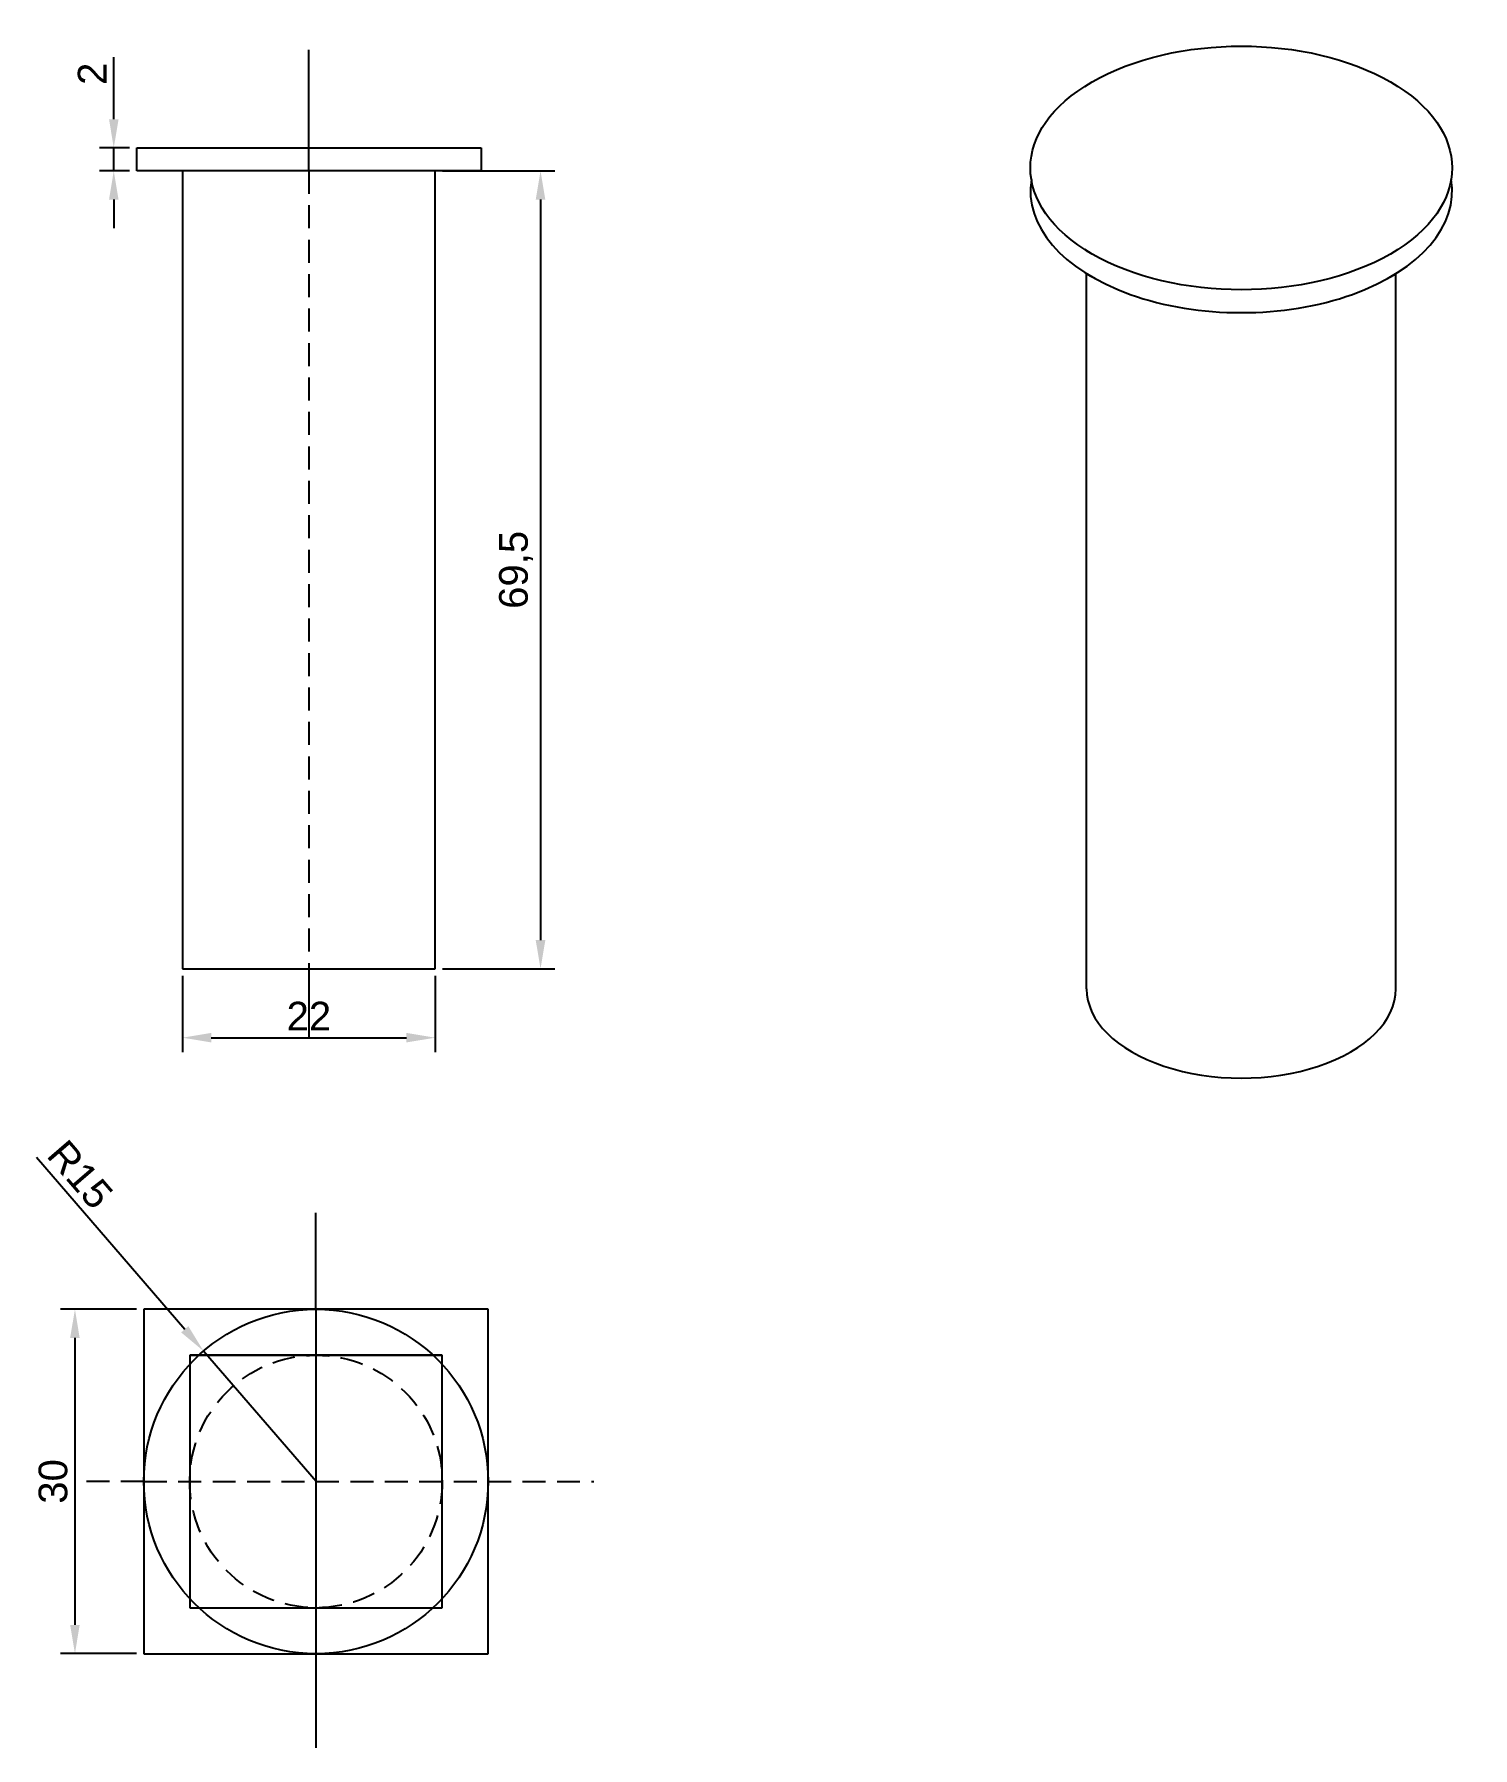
# Model space of a CAD drawing. Header units: millimetres. Extents: x 38 to 164, y 202 to 352.
import ezdxf

# ---------------------------------------------------------------- set-up
doc = ezdxf.new("R2010")
doc.units = ezdxf.units.MM
doc.linetypes.add('JIS_02_2.0', pattern=[3, 2, -1])
doc.layers.add('tracejado', color=7, linetype='Continuous')
doc.styles.get("Standard").update_dxf_attribs({"font": 'arial.ttf'})
doc.dimstyles.new('ISO-25', dxfattribs={"dimtxt": 2.5, "dimasz": 2.5, "dimexe": 1.25, "dimexo": 0.625, "dimtad": 1, "dimtxsty": 'Standard', "dimcen": 2.5, "dimadec": 0, "dimazin": 0, "dimtfac": 1, "dimtmove": 0, "dimatfit": 3, "dimfxl": 1, "dimarcsym": 0})

# ---------------------------------------------------------------- blocks, each defined once
blk = doc.blocks.new('*D1')
at = {"color": 0, "lineweight": -2, "transparency": 16777216}
for p, q in [((45.13, 344.27), (45.13, 349.68)), ((46.51, 341.77), (43.88, 341.77)), ((45.13, 339.77), (45.13, 341.77)), ((46.51, 339.77), (43.88, 339.77)), ((45.13, 337.27), (45.13, 334.77))]:
    blk.add_line(p, q, dxfattribs=at)
at = {"color": 0, "transparency": 16777216}
for points in [[(44.72, 344.27), (45.55, 344.27), (45.13, 341.77)], [(44.72, 337.27), (45.55, 337.27), (45.13, 339.77)]]:
    blk.add_solid(points, dxfattribs=at)
at = {"layer": 'Defpoints', "color": 0, "transparency": 16777216}
for p in [(45.13, 341.77), (47.13, 341.77), (47.13, 339.77)]:
    blk.add_point(p, dxfattribs=at)
at = {"color": 0, "transparency": 16777216, "insert": (43.25, 348.23), "char_height": 2.5, "attachment_point": 5, "rotation": 90}
blk.add_mtext('2', dxfattribs=at)
blk = doc.blocks.new('*D2')
at = {"color": 0, "lineweight": -2, "transparency": 16777216}
for p, q in [((51.13, 269.65), (51.13, 263.02)), ((73.13, 269.65), (73.13, 263.02)), ((53.63, 264.27), (70.63, 264.27))]:
    blk.add_line(p, q, dxfattribs=at)
at = {"color": 0, "transparency": 16777216}
for points in [[(53.63, 264.69), (53.63, 263.86), (51.13, 264.27)], [(70.63, 264.69), (70.63, 263.86), (73.13, 264.27)]]:
    blk.add_solid(points, dxfattribs=at)
at = {"layer": 'Defpoints', "color": 0, "transparency": 16777216}
for p in [(51.13, 270.27), (73.13, 270.27), (73.13, 264.27)]:
    blk.add_point(p, dxfattribs=at)
at = {"color": 0, "transparency": 16777216, "insert": (62.13, 266.15), "char_height": 2.5, "attachment_point": 5}
blk.add_mtext('22', dxfattribs=at)
blk = doc.blocks.new('*D3')
at = {"color": 0, "lineweight": -2, "transparency": 16777216}
for p, q in [((47.12, 240.62), (40.5, 240.62)), ((41.75, 238.12), (41.75, 213.12)), ((47.12, 210.62), (40.5, 210.62))]:
    blk.add_line(p, q, dxfattribs=at)
at = {"color": 0, "transparency": 16777216}
for points in [[(41.33, 238.12), (42.16, 238.12), (41.75, 240.62)], [(41.33, 213.12), (42.16, 213.12), (41.75, 210.62)]]:
    blk.add_solid(points, dxfattribs=at)
at = {"layer": 'Defpoints', "color": 0, "transparency": 16777216}
for p in [(47.75, 240.62), (41.75, 210.62), (47.75, 210.62)]:
    blk.add_point(p, dxfattribs=at)
at = {"color": 0, "transparency": 16777216, "insert": (39.85, 225.62), "char_height": 2.5, "attachment_point": 5, "rotation": 90}
blk.add_mtext('30', dxfattribs=at)
blk = doc.blocks.new('*D4')
at = {"color": 0, "lineweight": -2, "transparency": 16777216}
for p, q in [((73.76, 339.77), (83.56, 339.77)), ((82.31, 337.27), (82.31, 272.77)), ((73.76, 270.27), (83.56, 270.27))]:
    blk.add_line(p, q, dxfattribs=at)
at = {"color": 0, "transparency": 16777216}
for points in [[(81.89, 337.27), (82.73, 337.27), (82.31, 339.77)], [(81.89, 272.77), (82.73, 272.77), (82.31, 270.27)]]:
    blk.add_solid(points, dxfattribs=at)
at = {"layer": 'Defpoints', "color": 0, "transparency": 16777216}
for p in [(73.13, 339.77), (73.13, 270.27), (82.31, 270.27)]:
    blk.add_point(p, dxfattribs=at)
at = {"color": 0, "transparency": 16777216, "insert": (80.18, 305.02), "char_height": 2.5, "attachment_point": 5, "rotation": 90}
blk.add_mtext('69,5', dxfattribs=at)
blk = doc.blocks.new('*D6')
at = {"layer": 'Defpoints', "color": 0, "transparency": 16777216}
for p in [(52.95, 236.98), (62.75, 225.62)]:
    blk.add_point(p, dxfattribs=at)
at = {"layer": 'tracejado', "color": 0, "lineweight": -2, "transparency": 16777216}
for p, q in [((38.39, 253.85), (51.32, 238.87)), ((62.75, 225.62), (52.95, 236.98))]:
    blk.add_line(p, q, dxfattribs=at)
at = {"layer": 'tracejado', "color": 0, "transparency": 16777216}
blk.add_solid([(51.63, 239.14), (51, 238.6), (52.95, 236.98)], dxfattribs=at)
at = {"layer": 'tracejado', "color": 0, "transparency": 16777216, "insert": (42.2, 252.35), "char_height": 2.5, "attachment_point": 5, "rotation": 310.7806}
blk.add_mtext('R15', dxfattribs=at)

msp = doc.modelspace()

# ---------------------------------------------------------------- linework, layer by layer
for p, q in [((62.133, 339.772), (62.133, 350.313)), ((47.133, 339.772), (47.133, 341.772)), ((47.133, 341.772), (77.133, 341.772)), ((77.133, 341.772), (77.133, 339.772)), ((51.133, 339.772), (47.133, 339.772)), ((73.133, 339.772), (51.133, 339.772)), ((51.133, 339.772), (51.133, 270.272)), ((77.133, 339.772), (62.133, 339.772)), ((73.133, 270.272), (73.133, 339.772)), ((129.885, 332.807), (129.885, 332.818)), ((130.367, 332.529), (129.885, 332.807)), ((129.885, 268.529), (129.885, 330.818)), ((129.885, 330.807), (130.367, 330.529)), ((156.348, 330.529), (156.83, 330.807)), ((156.83, 268.529), (156.83, 330.807)), ((51.133, 270.272), (73.133, 270.272)), ((62.133, 270.272), (62.133, 264.272)), ((62.748, 240.617), (62.748, 249.026)), ((47.748, 240.617), (47.748, 210.617)), ((77.748, 240.617), (47.748, 240.617)), ((62.748, 240.617), (62.748, 210.617)), ((77.748, 210.617), (77.748, 240.617)), ((51.748, 236.617), (73.748, 236.617)), ((51.748, 236.617), (51.748, 214.617)), ((73.748, 236.617), (51.748, 236.617)), ((73.748, 214.617), (73.748, 236.617)), ((51.748, 214.617), (73.748, 214.617)), ((47.748, 210.617), (77.748, 210.617)), ((62.748, 210.617), (62.748, 202.425))]:
    msp.add_line(p, q)
at = {"linetype": 'JIS_02_2.0'}
for p, q in [((47.748, 225.617), (41.748, 225.617)), ((47.748, 225.617), (77.748, 225.617)), ((77.748, 225.617), (86.944, 225.617))]:
    msp.add_line(p, q, dxfattribs=at)
msp.add_circle((62.748, 225.617), 15)
for centre, major_axis, start_param, end_param in [((143.358, 340.029), (-18.371, 0), 3.9269908, 10.2101761), ((143.358, 338.029), (-18.371, 0), 6.1887642, 9.5191991), ((143.358, 268.529), (-13.472, 0), 6.2831853, 9.424778)]:
    msp.add_ellipse(centre, major_axis=major_axis, ratio=0.5773503, start_param=start_param, end_param=end_param)
at = {"layer": 'tracejado', "linetype": 'JIS_02_2.0'}
msp.add_line((62.133, 339.772), (62.133, 270.272), dxfattribs=at)
msp.add_circle((62.748, 225.617), 11, dxfattribs=at)

# ---------------------------------------------------------------- dimensions: what is measured, and where the dimension line sits
for base, p1, p2, picture, middle in [((45.133, 341.772), (47.133, 339.772), (47.133, 341.772), '*D1', (43.253, 348.225)), ((82.311, 270.272), (73.133, 339.772), (73.133, 270.272), '*D4', (80.184, 305.022)), ((41.748, 210.617), (47.748, 240.617), (47.748, 210.617), '*D3', (39.846, 225.617))]:
    dim = msp.add_linear_dim(base=base, p1=p1, p2=p2, angle=90, dimstyle='ISO-25')
    dim.commit()
    dim.dimension.update_dxf_attribs({"geometry": picture, "text_midpoint": middle})
dim = msp.add_linear_dim(base=(73.133, 264.272), p1=(51.133, 270.272), p2=(73.133, 270.272), dimstyle='ISO-25')
dim.commit()
dim.dimension.update_dxf_attribs({"geometry": '*D2', "text_midpoint": (62.133, 266.152)})
at = {"layer": 'tracejado'}
dim = msp.add_radius_dim(center=(62.748, 225.617), mpoint=(52.951, 236.976), dimstyle='ISO-25', dxfattribs=at)
dim.commit()
dim.dimension.update_dxf_attribs({"geometry": '*D6', "text_midpoint": (40.758, 251.111), "dimtype": 164})

doc.saveas('drawing.dxf')
